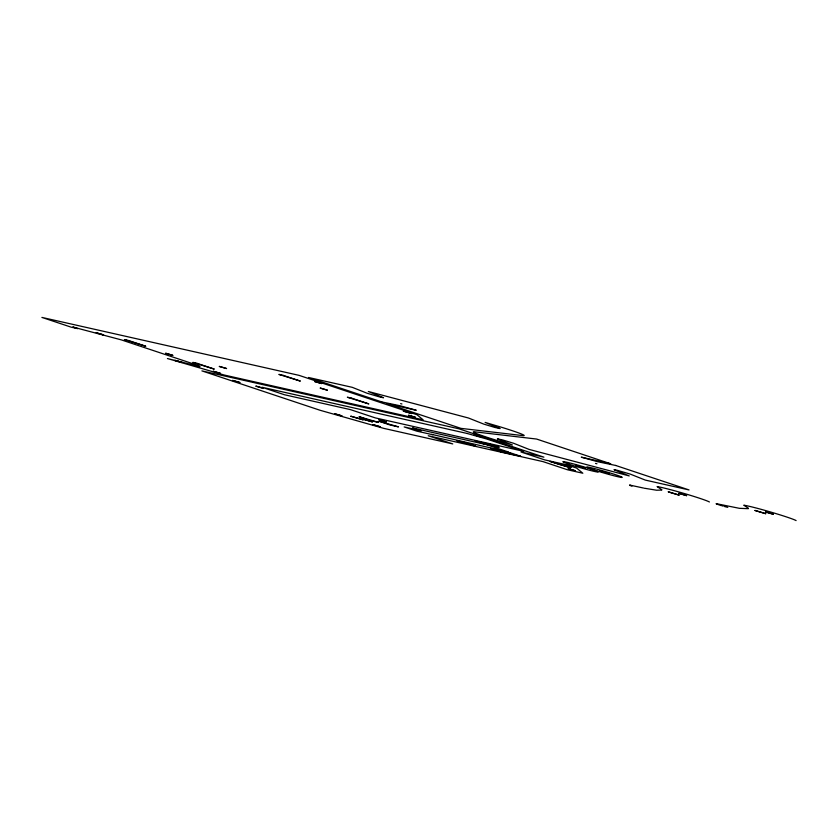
<?xml version="1.0" encoding="UTF-8"?>
<svg xmlns="http://www.w3.org/2000/svg" width="838" height="838" viewBox="0 0 838 838"><rect width="100%" height="100%" fill="white"/><g stroke="black" fill="none" stroke-linecap="round" stroke-linejoin="round"><path stroke-width="1.26" d="M661.695 490.062L656.615 490.23L644.537 488.25M748.386 508.676L739.388 508.32L717.181 503.848M629.6 485.066L630.385 485.223M716.291 503.68L717.077 503.827M643.647 488.072L630.459 485.233M401.926 403.979L400.606 403.644M595.525 463.414L596.928 463.77M727.772 507.346L724.461 506.508M381.73 401.926L400.03 405.739L416.245 410.253L386.863 403.633L460.952 428.365L522.263 435.53A34.609 1.686 16.2 0 0 501.962 427.401L485.129 422.415L500.108 428.564L494.891 427.453L483.914 424.154L468.463 418.005L368.311 391.493L383.532 397.736L380.337 397.149L367.337 393.326L352.264 387.334L308.499 377.477L381.835 401.947M610.672 463.781L581.289 457.16L597.504 461.686L615.804 465.488M420.205 430.543L404.167 426.93L416.832 431.151L432.869 434.765M567.86 465.1L544.606 459.863L520.985 451.986L543.914 457.16L459.004 428.826L201.906 370.888L320.022 410.253L383.804 428.375L452.761 443.92L428.249 435.75L542.919 461.591L567.441 469.762L582.829 473.229L576.638 468.086L567.42 465.006M723.204 506.152L722.555 505.974M721.623 505.702L720.879 505.471M720.827 505.461L716.239 503.91M631.936 486.155L629.558 485.296M610.567 463.749L536.592 439.049L475.272 431.884A34.609 1.686 16.2 0 0 495.572 440.013L512.406 444.999L497.426 438.85L502.643 439.96L513.621 443.271L529.071 449.409L629.223 475.921L614.003 469.678L617.197 470.275L630.197 474.088L645.27 480.08L689.035 489.937L615.7 465.467M421.242 430.889L412.411 427.946L486.04 444.538L508.436 452.007L431.591 434.335M748.502 508.31L743.788 505.188A28.303 1.383 16.2 0 1 771.725 512.343A28.303 1.383 16.2 0 1 796.1 520.587M661.811 489.706L657.097 486.585A28.303 1.383 16.2 0 1 685.044 493.739A28.303 1.383 16.2 0 1 709.419 501.983M72.979 327.05L77.62 328.611L71.115 327.145L41.9 317.413L298.998 375.34L416.957 414.705L423.148 419.848L224.123 375.005L167.422 358.538L199.989 366.667L198.836 365.714L121.321 339.872L72.979 327.05M96.307 332.78L103.493 334.865L96.307 332.78M165.746 353.28L172.764 355.322L165.746 353.28M175.006 360.392L182.192 362.487L175.006 360.392M213.261 371.276L220.446 373.371L213.261 371.276M219.367 366.436L226.543 368.531L219.367 366.436M232.65 380.421L239.836 382.516L232.65 380.421M255.988 386.15L263.174 388.245L255.988 386.15M314.679 381.52L321.614 383.542L314.679 381.52M320.294 388.099L327.312 390.152L320.294 388.099M334.687 413.763L341.862 415.858L334.687 413.763M350.86 416.235L363.158 419.817L350.86 416.235M359.251 416.758L369.82 420.425L378.587 422.404L359.251 416.758M360.487 418.424L372.344 421.881L360.487 418.424M372.931 424.646L380.117 426.741L372.931 424.646M379.038 419.807L386.224 421.902L379.038 419.807M379.164 421.252L389.733 424.908L398.49 426.888L379.164 421.252M403.382 411.112L411.668 413.532L403.382 411.112M408.598 415.313L415.344 417.272L408.598 415.313M474.35 434.901L481.295 436.923L474.35 434.901M558.674 464.231L570.657 467.73L550.042 461.403L558.674 464.231M563.063 464.482L571.348 466.902L563.063 464.482M568.279 468.683L575.025 470.652L568.279 468.683M575.999 465.478L585.217 468.159L575.999 465.478M599.914 470.862L609.132 473.554L599.914 470.862M668.326 491.854L679.052 495.09L668.326 491.854M678.885 493.32L686.605 495.646L678.885 493.32M755.017 510.468L765.733 513.694L755.017 510.468M765.576 511.924L773.296 514.249L765.576 511.924M128.696 340.563L124.338 339.579L145.812 346.272L128.696 340.563M283.244 375.393L278.876 374.408L300.36 381.091L283.244 375.393M197.171 363.388L192.813 362.404L214.287 369.097L197.171 363.388M351.719 398.207L347.351 397.233L368.835 403.916L351.719 398.207M467.101 433.456L261.927 387.24L284.386 394.729L350.483 409.625L375.298 417.89L523.719 451.336L486.909 439.07L467.101 433.456M490.775 444.517L475.156 440.998L483.547 443.794L499.165 447.314L490.775 444.517M465.331 442.674L456.888 440.778L475.596 446.099L465.331 442.674M510.373 452.824L490.649 448.382L500.925 451.808L520.649 456.249L510.373 452.824M569.327 464.304A18.457 0.901 16.2 0 0 598.07 472.066A18.457 0.901 16.2 0 0 574.355 464.158A18.457 0.901 16.2 0 0 569.327 464.304M594.54 470.128A18.457 0.901 16.2 0 0 622.184 477.43A18.457 0.901 16.2 0 0 596.782 469.154A18.457 0.901 16.2 0 0 594.54 470.128"/></g></svg>
